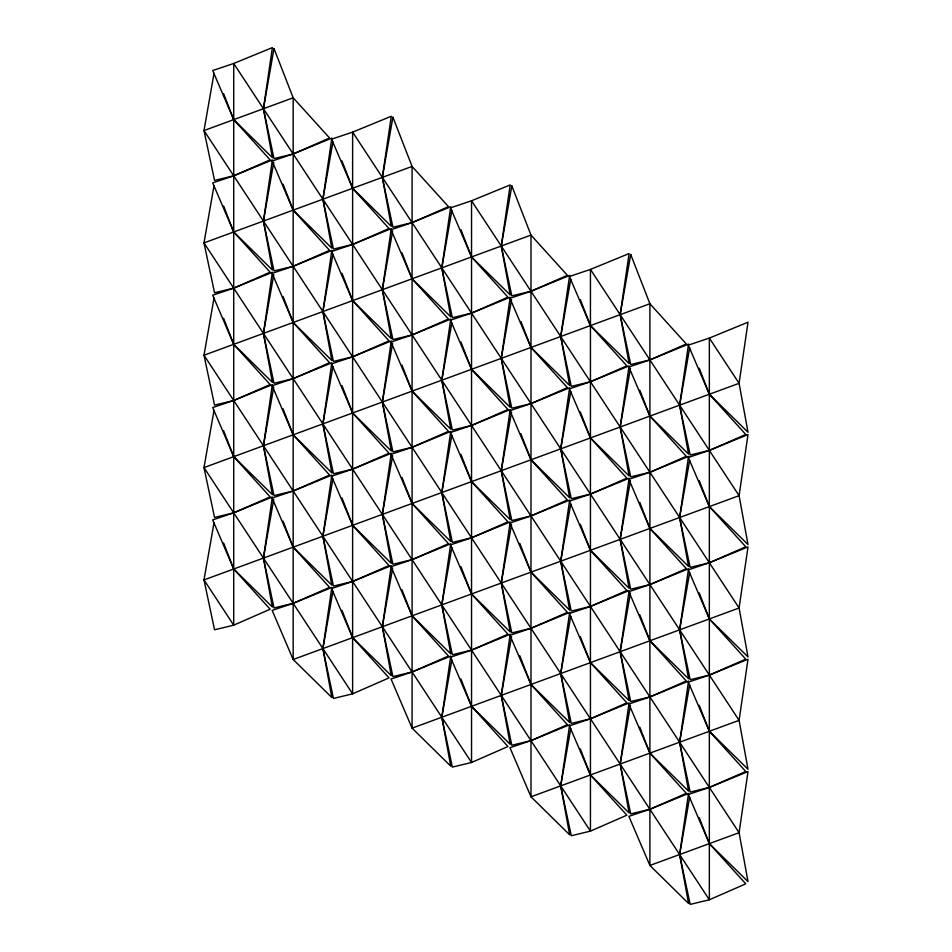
<?xml version="1.0" encoding="UTF-8"?>
<svg xmlns="http://www.w3.org/2000/svg" width="952" height="952" viewBox="0 0 952 952"><rect width="100%" height="100%" fill="white"/><g stroke="black" fill="none" stroke-linecap="round" stroke-linejoin="round"><path stroke-width="1.43" d="M214.045 73.244L203.99 130.567L214.545 180.428L233.716 175.811L272.379 159.936L263.442 221.054L272.379 269.987L233.716 231.979L212.701 182.879L233.716 175.811L270.118 159.865L233.716 119.643L212.701 70.531L233.716 63.475L272.379 47.6L263.442 108.718L272.379 157.651L233.716 119.643L223.601 93.641M214.045 185.592L203.99 242.903L214.545 292.776L233.716 288.147L272.379 272.284L263.442 333.402L272.379 382.335L233.716 344.327L212.701 295.215L233.716 288.147L270.118 272.201L233.716 231.979L223.601 205.989M214.045 297.928L203.99 355.239L214.545 405.112L233.716 400.495L272.379 384.62L263.442 445.738L272.379 494.671L233.716 456.662L212.701 407.563L233.716 400.495L270.118 384.548L233.716 344.327L223.601 318.325M214.045 410.276L203.99 467.587L214.545 517.448L233.716 512.83L272.379 496.968L263.442 558.086L272.379 607.007L233.716 568.998L212.701 519.899L233.716 512.83L270.118 496.885L233.716 456.662L223.601 430.661M273.748 162.316L263.442 221.054L273.998 270.927L293.168 266.31L331.832 250.435L322.895 311.554L331.832 360.487L293.168 322.478L272.153 273.367L293.168 266.31L329.582 250.364L293.168 210.142L272.153 161.031L293.168 153.962L331.832 138.099L322.895 199.218L331.832 248.139L293.168 210.142L283.053 184.141M214.045 522.612L203.99 579.923L214.545 629.796L233.716 625.178L270.118 609.221L233.716 568.998L223.601 543.009M273.748 274.652L263.442 333.402L273.998 383.263L293.168 378.646L331.832 362.783L322.895 423.902L331.832 472.823L293.168 434.814L272.153 385.715L293.168 378.646L329.582 362.7L293.168 322.478L283.053 296.477M273.748 386.988L263.442 445.738L273.998 495.611L293.168 490.994L331.832 475.119L322.895 536.238L331.832 585.171L293.168 547.162L272.153 498.051L293.168 490.994L329.582 475.036L293.168 434.814L283.053 408.825M332.95 141.896L322.895 199.218L333.45 249.079L352.621 244.462L391.284 228.587L382.347 289.705L391.284 338.638L352.621 300.63L331.605 251.53L352.621 244.462L389.035 228.516L352.621 188.294L331.605 139.182L352.621 132.126L391.284 116.251L382.347 177.37L391.284 226.302L352.621 188.294L341.97 160.924M273.748 499.336L263.442 558.086L273.998 607.947L293.168 603.33L331.832 587.455L322.895 648.574L331.832 697.507L293.168 659.498L272.153 610.399L293.168 603.33L329.582 587.384L293.168 547.162L283.053 521.16M332.95 254.243L322.895 311.554L333.45 361.427L352.621 356.81L391.284 340.935L382.347 402.053L391.284 450.986L352.621 412.978L331.605 363.866L352.621 356.81L389.035 340.852L352.621 300.63L341.97 273.272M332.95 366.579L322.895 423.902L333.45 473.763L352.621 469.146L391.284 453.271L382.347 514.389L391.284 563.322L352.621 525.314L331.605 476.214L352.621 469.146L389.035 453.2L352.621 412.978L341.97 385.608M332.95 478.927L322.895 536.238L333.45 586.099L352.621 581.482L391.284 565.619L382.347 626.737L391.284 675.658L352.621 637.662L331.605 588.55L352.621 581.482L389.035 565.536L352.621 525.314L341.97 497.944M392.652 230.967L382.347 289.705L392.914 339.578L412.085 334.961L450.736 319.087L441.811 380.205L450.736 429.138L412.085 391.129L391.058 342.03L412.085 334.961L448.487 319.015L412.085 278.793L391.058 229.682L412.085 222.613L450.736 206.751L441.811 267.869L450.736 316.79L412.085 278.793L401.958 252.792M332.95 591.263L322.895 648.574L333.45 698.447L352.621 693.829L389.035 677.872L352.621 637.662L341.97 610.292M392.652 343.303L382.347 402.053L392.914 451.914L412.085 447.297L450.736 431.435L441.811 492.553L450.736 541.474L412.085 503.465L391.058 454.366L412.085 447.297L448.487 431.351L412.085 391.129L401.958 365.128M392.652 455.639L382.347 514.389L392.914 564.262L412.085 559.645L450.736 543.77L441.811 604.889L450.736 653.822L412.085 615.813L391.058 566.702L412.085 559.645L448.487 543.687L412.085 503.465L401.958 477.476M451.855 210.547L441.811 267.869L452.367 317.73L471.537 313.113L510.189 297.238L501.264 358.368L510.189 407.289L471.537 369.281L450.51 320.181L471.537 313.113L507.94 297.167L471.537 256.945L450.51 207.833L471.537 200.777L510.189 184.902L501.264 246.021L510.189 294.953L471.537 256.945L460.887 229.575M392.652 567.987L382.347 626.737L392.914 676.598L412.085 671.981L450.736 656.106L441.811 717.225L450.736 766.158L412.085 728.149L391.058 679.05L412.085 671.981L448.487 656.035L412.085 615.813L401.958 589.812M451.855 322.895L441.811 380.205L452.367 430.078L471.537 425.461L510.189 409.586L501.264 470.704L510.189 519.637L471.537 481.629L450.51 432.517L471.537 425.461L507.94 409.503L471.537 369.281L460.887 341.923M451.855 435.231L441.811 492.553L452.367 542.414L471.537 537.797L510.189 521.922L501.264 583.04L510.189 631.973L471.537 593.965L450.51 544.865L471.537 537.797L507.94 521.851L471.537 481.629L460.887 454.259M451.855 547.578L441.811 604.889L452.367 654.762L471.537 650.133L510.189 634.27L501.264 695.388L510.189 744.309L471.537 706.313L450.51 657.201L471.537 650.133L507.94 634.187L471.537 593.965L460.887 566.607M511.569 299.618L501.264 358.368L511.819 408.229L530.99 403.612L569.653 387.738L560.716 448.856L569.653 497.789L530.99 459.78L509.963 410.681L530.99 403.612L567.392 387.666L530.99 347.444L509.963 298.333L530.99 291.264L569.653 275.402L560.716 336.52L569.653 385.453L530.99 347.444L520.875 321.443M451.855 659.914L441.811 717.225L452.367 767.098L471.537 762.481L507.94 746.523L471.537 706.313L460.887 678.943M511.569 411.954L501.264 470.704L511.819 520.565L530.99 515.948L569.653 500.086L560.716 561.204L569.653 610.125L530.99 572.116L509.963 523.017L530.99 515.948L567.392 500.002L530.99 459.78L520.875 433.779M511.569 524.302L501.264 583.04L511.819 632.913L530.99 628.296L569.653 612.422L560.716 673.54L569.653 722.473L530.99 684.464L509.963 635.353L530.99 628.296L567.392 612.338L530.99 572.116L519.804 543.39M570.772 279.198L560.716 336.52L571.271 386.381L590.442 381.764L629.105 365.901L620.168 427.02L629.105 475.94L590.442 437.932L569.427 388.832L590.442 381.764L626.856 365.818L590.442 325.596L569.427 276.496L590.442 269.428L629.105 253.553L620.168 314.672L629.105 363.604L590.442 325.596L580.327 299.594M511.569 636.638L501.264 695.388L511.819 745.249L530.99 740.632L569.653 724.758L560.716 785.876L569.653 834.809L530.99 796.8L509.963 747.701L530.99 740.632L567.392 724.686L530.99 684.464L519.804 655.726M570.772 391.546L560.716 448.856L571.271 498.729L590.442 494.112L629.105 478.237L620.168 539.356L629.105 588.288L590.442 550.28L569.427 501.168L590.442 494.112L626.856 478.154L590.442 437.932L580.327 411.942M570.772 503.882L560.716 561.204L571.271 611.065L590.442 606.448L629.105 590.573L620.168 651.692L629.105 700.624L590.442 662.616L569.427 613.516L590.442 606.448L626.856 590.502L590.442 550.28L580.327 524.278M570.772 616.23L560.716 673.54L571.271 723.413L590.442 718.784L629.105 702.921L620.168 764.039L629.105 812.96L590.442 774.964L569.427 725.852L590.442 718.784L626.856 702.838L590.442 662.616L580.327 636.626M630.474 368.269L620.168 427.02L630.724 476.881L649.895 472.263L688.558 456.389L679.621 517.507L688.558 566.44L649.895 528.431L628.879 479.332L649.895 472.263L686.309 456.317L649.895 416.095L628.879 366.984L649.895 359.927L688.558 344.053L679.621 405.171L688.558 454.104L649.895 416.095L639.78 390.094M570.772 728.566L560.716 785.876L571.271 835.749L590.442 831.132L626.856 815.186L590.442 774.964L580.327 748.962M630.474 480.605L620.168 539.356L630.724 589.217L649.895 584.599L688.558 568.737L679.621 629.855L688.558 678.776L649.895 640.779L628.879 591.668L649.895 584.599L686.309 568.653L649.895 528.431L639.78 502.43M630.474 592.953L620.168 651.692L630.724 701.564L649.895 696.947L688.558 681.073L679.621 742.191L688.558 791.124L649.895 753.115L628.879 704.004L649.895 696.947L686.309 680.989L649.895 640.779L639.78 614.778M689.676 347.861L679.621 405.171L690.176 455.032L709.347 450.415L748.01 434.552L739.085 495.671L748.01 544.592L709.347 506.583L688.332 457.484L709.347 450.415L745.761 434.469L709.347 394.247L688.332 345.148L709.347 338.079L748.01 322.204L739.085 383.323L748.01 432.256L709.347 394.247L699.232 368.245M630.474 705.289L620.168 764.039L630.724 813.9L649.895 809.283L688.558 793.409L679.621 854.527L688.558 903.46L649.895 865.451L628.879 816.352L649.895 809.283L686.309 793.337L649.895 753.115L639.78 727.114M689.676 460.197L679.621 517.507L690.176 567.38L709.347 562.763L748.01 546.888L739.085 608.007L748.01 656.939L709.347 618.931L688.332 569.82L709.347 562.763L745.761 546.805L709.347 506.583L699.232 480.593M689.676 572.533L679.621 629.855L690.176 679.716L709.347 675.099L748.01 659.224L739.085 720.343L748.01 769.275L709.347 731.267L688.332 682.168L709.347 675.099L745.761 659.153L709.347 618.931L699.232 592.929M689.676 684.881L679.621 742.191L690.176 792.064L709.347 787.435L748.01 771.572L739.085 832.691L748.01 881.623L709.347 843.615L688.332 794.503L709.347 787.435L745.761 771.489L709.347 731.267L699.232 705.277M689.676 797.217L679.621 854.527L690.176 904.4L709.347 899.783L745.761 883.837L709.347 843.615L699.232 817.613M273.998 48.54L263.442 108.718L273.998 158.591L293.168 153.962L329.582 138.016L293.168 97.794L273.998 48.54M392.914 117.191L382.347 177.37L392.914 227.242L412.085 222.613L448.487 206.667L412.085 166.445L392.914 117.191M511.819 185.842L501.264 246.021L511.819 295.894L530.99 291.264L567.392 275.318L530.99 235.096L511.819 185.842M630.724 254.493L620.168 314.672L630.724 364.545L649.895 359.927L686.309 343.969L649.895 303.748L630.724 254.493M293.168 97.794L203.99 130.567L709.347 899.783L709.347 338.079L739.085 383.323L203.99 579.923L233.716 625.178L233.716 63.475L739.085 832.691L649.895 865.451L649.895 303.748L203.99 467.587L352.621 693.829L352.621 132.126L739.085 720.343L530.99 796.8L530.99 235.096L203.99 355.239L471.537 762.481L471.537 200.777L739.085 608.007L412.085 728.149L412.085 166.445L203.99 242.903L590.442 831.132L590.442 269.428L739.085 495.671L293.168 659.498L293.168 97.794"/></g></svg>
